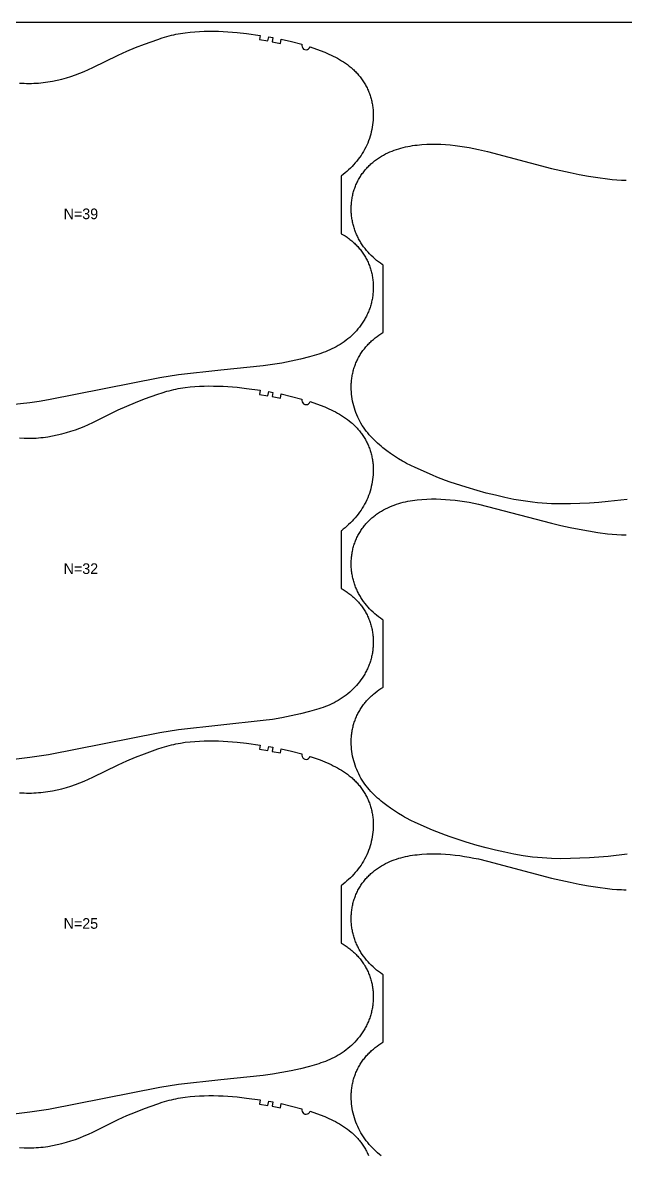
# Model space of a CAD drawing. Header units: inches. Extents: x 0 to 1977, y -12 to 1051.
# Drawn here: x 970 to 1252, y 519 to 1051 of the extents above; entities that cross this region are included whole.
import ezdxf

# ---------------------------------------------------------------- set-up
doc = ezdxf.new("R2010")
doc.units = ezdxf.units.IN

msp = doc.modelspace()

# ---------------------------------------------------------------- linework, layer by layer
at = {"layer": '1'}
msp.add_lwpolyline([(0, -11.91), (1977.0647, -11.91), (1977.0647, 1050.7065), (0, 1050.7065), (0, -11.91)], close=True, dxfattribs=at)
for points in [[(968.0668, 1022.3631), (970.282, 1022.2467), (971.3904, 1022.2165), (972.4992, 1022.2071), (973.608, 1022.2197), (974.7165, 1022.2541), (975.8243, 1022.3101), (976.931, 1022.3874), (978.0362, 1022.4855), (979.1394, 1022.6042), (980.2402, 1022.7431), (981.3383, 1022.9018), (983.5247, 1023.2773), (985.6972, 1023.7264), (987.8547, 1024.2446), (989.9962, 1024.8274), (992.1203, 1025.4713), (994.2247, 1026.1762), (996.3068, 1026.9429), (998.3639, 1027.7723), (1000.395, 1028.6627), (1002.4047, 1029.6017), (1014.3462, 1035.4894), (1018.3933, 1037.3091), (1022.4892, 1039.0175), (1026.6227, 1040.63), (1032.889, 1042.8798), (1034.9985, 1043.5694), (1037.1232, 1044.2064), (1038.1921, 1044.5001), (1039.2661, 1044.7748), (1040.3453, 1045.0288), (1041.4294, 1045.2623), (1042.5179, 1045.4758), (1043.6103, 1045.6699), (1045.8048, 1046.0021), (1048.0089, 1046.263), (1050.2191, 1046.4576), (1052.4335, 1046.5922), (1054.6508, 1046.6735), (1056.8696, 1046.7085), (1059.0886, 1046.7027), (1061.307, 1046.6571), (1063.5241, 1046.5714), (1065.7391, 1046.4456), (1070.1612, 1046.079), (1074.5722, 1045.5892), (1080.9664, 1044.7147), (1080.6664, 1042.7373), (1084.5772, 1042.1061), (1084.9153, 1044.0774), (1086.8847, 1043.7286), (1086.5249, 1041.7613), (1090.3997, 1041.0025), (1090.81, 1042.96), (1095.6729, 1041.801), (1100.514, 1040.5544), (1100.4335, 1039.9371), (1100.5466, 1039.325), (1100.8424, 1038.7773), (1101.2924, 1038.3471), (1101.8527, 1038.076), (1102.4693, 1037.9904), (1103.0824, 1038.0985), (1103.6325, 1038.3899), (1104.0664, 1038.8362), (1104.342, 1039.3944), (1104.342, 1039.3944), (1109.1027, 1037.7177), (1111.1597, 1036.8876), (1113.1891, 1035.9923), (1114.1921, 1035.5186), (1115.1865, 1035.0267), (1116.1718, 1034.5159), (1117.1474, 1033.9855), (1118.1124, 1033.4349), (1119.065, 1032.8627), (1120.003, 1032.2676), (1120.9243, 1031.6482), (1121.8267, 1031.0031), (1122.708, 1030.331), (1123.5662, 1029.6305), (1123.9859, 1029.2692), (1124.399, 1028.9002), (1124.8052, 1028.5236), (1125.2044, 1028.1392), (1125.5964, 1027.7474), (1125.9812, 1027.3483), (1126.3585, 1026.9419), (1126.7281, 1026.5285), (1127.0901, 1026.1083), (1127.4441, 1025.6812), (1127.7902, 1025.2476), (1128.128, 1024.8075), (1128.4576, 1024.3611), (1128.7787, 1023.9086), (1129.0911, 1023.4501), (1129.3949, 1022.9857), (1129.6897, 1022.5156), (1129.9755, 1022.0399), (1130.2522, 1021.5589), (1130.5195, 1021.0726), (1130.7776, 1020.5813), (1131.0261, 1020.0851), (1131.2651, 1019.5843), (1131.4945, 1019.0791), (1131.7142, 1018.5696), (1131.924, 1018.056), (1132.1239, 1017.5385), (1132.3138, 1017.0173), (1132.4936, 1016.4926), (1132.6633, 1015.9646), (1132.8226, 1015.4335), (1132.9716, 1014.8994), (1133.1101, 1014.3626), (1133.2381, 1013.8232), (1133.3554, 1013.2815), (1133.4622, 1012.7376), (1133.5585, 1012.1917), (1133.6443, 1011.6441), (1133.7198, 1011.0948), (1133.785, 1010.5442), (1133.8401, 1009.9924), (1133.8849, 1009.4396), (1133.9198, 1008.886), (1133.9446, 1008.3317), (1133.9596, 1007.7771), (1133.9647, 1007.2223), (1133.96, 1006.6674), (1133.9457, 1006.1127), (1133.8882, 1005.0047), (1133.7929, 1003.8996), (1133.6603, 1002.7985), (1133.4912, 1001.7024), (1133.286, 1000.6124), (1133.0455, 999.5294), (1132.7703, 998.4543), (1132.461, 997.3883), (1132.1181, 996.3321), (1131.7424, 995.287), (1131.3339, 994.2542), (1130.8928, 993.2352), (1130.419, 992.2314), (1129.9129, 991.2441), (1129.3743, 990.2748), (1128.8035, 989.3249), (1128.2006, 988.3958), (1127.5659, 987.4885), (1126.9012, 986.6028), (1126.2086, 985.7381), (1125.4903, 984.8936), (1124.7483, 984.0687), (1123.9848, 983.2628), (1123.2018, 982.4753), (1122.4014, 981.7055), (1121.5856, 980.9528), (1120.7552, 980.2166), (1119.9111, 979.4966), (1119.0539, 978.7922), (1118.9647, 978.7227), (1118.9647, 951.7131), (1119.7841, 951.2416), (1120.7269, 950.6559), (1121.6488, 950.0382), (1122.1014, 949.7174), (1122.5482, 949.3887), (1122.989, 949.052), (1123.4236, 948.7074), (1123.8518, 948.3549), (1124.2733, 947.9945), (1124.688, 947.6263), (1125.0956, 947.2503), (1125.496, 946.8665), (1125.889, 946.475), (1126.2744, 946.076), (1126.6521, 945.6696), (1127.0219, 945.2559), (1127.3836, 944.8353), (1127.737, 944.4076), (1128.082, 943.9732), (1128.4184, 943.5322), (1128.746, 943.0846), (1129.0647, 942.6307), (1129.3743, 942.1706), (1129.6746, 941.7045), (1129.9654, 941.2324), (1130.2467, 940.7546), (1130.5182, 940.2712), (1130.7797, 939.7823), (1131.0312, 939.2881), (1131.2727, 938.789), (1131.5041, 938.285), (1131.7253, 937.7765), (1131.9364, 937.2636), (1132.1372, 936.7466), (1132.3278, 936.2256), (1132.5081, 935.701), (1132.678, 935.1729), (1132.8375, 934.6415), (1132.9865, 934.1071), (1133.1251, 933.5699), (1133.2531, 933.0301), (1133.3705, 932.488), (1133.4773, 931.9437), (1133.5735, 931.3975), (1133.659, 930.8496), (1133.7339, 930.3001), (1133.7982, 929.7493), (1133.8521, 929.1974), (1133.8954, 928.6445), (1133.9283, 928.0908), (1133.9508, 927.5366), (1133.9629, 926.982), (1133.9647, 926.4272), (1133.9561, 925.8725), (1133.9374, 925.3179), (1133.9084, 924.7638), (1133.8692, 924.2102), (1133.8198, 923.6575), (1133.7604, 923.1057), (1133.6909, 922.5551), (1133.6113, 922.0059), (1133.5217, 921.4582), (1133.4221, 920.9123), (1133.3126, 920.3684), (1133.1931, 919.8266), (1133.0636, 919.2871), (1132.9243, 918.7502), (1132.7751, 918.216), (1132.6161, 917.6847), (1132.4472, 917.1565), (1132.2686, 916.6316), (1132.0801, 916.1102), (1131.882, 915.5925), (1131.6741, 915.0787), (1131.4565, 914.569), (1131.2293, 914.0635), (1130.9925, 913.5624), (1130.7465, 913.0658), (1130.4913, 912.5737), (1130.2271, 912.0863), (1129.9541, 911.6036), (1129.6725, 911.1259), (1129.3825, 910.653), (1128.7777, 909.7227), (1128.1411, 908.8134), (1127.4742, 907.9259), (1126.7784, 907.061), (1126.0548, 906.2195), (1125.3046, 905.402), (1124.5287, 904.6091), (1123.728, 903.8413), (1122.9035, 903.0993), (1122.056, 902.3836), (1121.1865, 901.6947), (1120.296, 901.0334), (1119.3854, 900.4), (1118.4559, 899.7946), (1117.5086, 899.2172), (1116.5447, 898.6676), (1115.5654, 898.1458), (1114.5719, 897.6517), (1113.5653, 897.1853), (1112.5469, 896.7465), (1111.5177, 896.3347), (1110.479, 895.9479), (1109.432, 895.5834), (1108.3777, 895.2386), (1106.2523, 894.5977), (1104.1121, 894.0042), (1099.8118, 892.9054), (1095.4862, 891.9205), (1091.1331, 891.0581), (1086.7555, 890.3303), (1082.3583, 889.7384), (1062.4985, 887.6524), (1042.6509, 885.4533), (1033.889, 884.0418), (981.6384, 873.7704), (977.2562, 873.0727), (972.8614, 872.455), (964.0474, 871.4164)], [(1252.9614, 827.102), (1244.1474, 826.0634), (1239.727, 825.6731), (1235.2996, 825.3723), (1230.8675, 825.1555), (1226.4317, 825.0239), (1221.9937, 824.986), (1217.5573, 825.075), (1215.3411, 825.1787), (1213.1274, 825.3251), (1210.917, 825.5152), (1208.711, 825.7502), (1206.5102, 826.0305), (1204.315, 826.3533), (1199.9424, 827.1119), (1195.5944, 827.9986), (1191.2694, 828.9918), (1186.9659, 830.0747), (1182.6859, 831.2457), (1177.5752, 832.7656), (1169.9798, 835.2208), (1167.8874, 835.9581), (1165.8106, 836.7359), (1163.7521, 837.5598), (1161.708, 838.4206), (1153.5882, 842.0143), (1151.5831, 842.9632), (1149.605, 843.9644), (1148.6289, 844.4897), (1147.662, 845.0321), (1145.7559, 846.1659), (1143.8868, 847.3613), (1142.0549, 848.614), (1140.2612, 849.9211), (1138.5107, 851.2849), (1137.6536, 851.9892), (1136.8094, 852.7093), (1135.9791, 853.4454), (1135.1632, 854.1981), (1134.3629, 854.9679), (1133.5799, 855.7554), (1132.8163, 856.5613), (1132.0744, 857.3862), (1131.356, 858.2307), (1130.6635, 859.0955), (1129.9988, 859.9812), (1129.3641, 860.8884), (1128.7611, 861.8175), (1128.1903, 862.7674), (1127.6518, 863.7367), (1127.1456, 864.724), (1126.6719, 865.7279), (1126.2308, 866.7469), (1125.8223, 867.7796), (1125.4465, 868.8248), (1125.1037, 869.8809), (1124.7944, 870.947), (1124.5191, 872.022), (1124.2786, 873.1051), (1124.0735, 874.1951), (1123.9043, 875.2911), (1123.7718, 876.3922), (1123.6765, 877.4973), (1123.619, 878.6053), (1123.6047, 879.16), (1123.6, 879.7149), (1123.6051, 880.2697), (1123.62, 880.8244), (1123.6449, 881.3786), (1123.6797, 881.9322), (1123.7246, 882.485), (1123.7796, 883.0368), (1123.8449, 883.5875), (1123.9204, 884.1367), (1124.0062, 884.6843), (1124.1025, 885.2302), (1124.2092, 885.7741), (1124.3266, 886.3159), (1124.4546, 886.8552), (1124.5931, 887.392), (1124.7421, 887.9261), (1124.9014, 888.4572), (1125.071, 888.9852), (1125.2509, 889.5099), (1125.4408, 890.0311), (1125.6407, 890.5486), (1125.8505, 891.0622), (1126.0702, 891.5717), (1126.2995, 892.077), (1126.5385, 892.5778), (1126.7871, 893.0739), (1127.0451, 893.5652), (1127.3125, 894.0515), (1127.5891, 894.5326), (1127.8749, 895.0082), (1128.1698, 895.4783), (1128.4735, 895.9427), (1128.786, 896.4012), (1129.1071, 896.8538), (1129.4366, 897.3002), (1129.7745, 897.7402), (1130.1205, 898.1739), (1130.4746, 898.6009), (1130.8365, 899.0212), (1131.2062, 899.4346), (1131.5835, 899.8409), (1131.9682, 900.2401), (1132.3603, 900.6319), (1132.7595, 901.0162), (1133.1657, 901.3929), (1133.5788, 901.7618), (1133.9985, 902.1232), (1134.8566, 902.8237), (1135.738, 903.4958), (1136.6403, 904.1408), (1137.5616, 904.7602), (1138.4996, 905.3553), (1138.6, 905.4156), (1138.6, 936.9273), (1138.1792, 937.2014), (1137.2686, 937.8348), (1136.3781, 938.4961), (1135.5087, 939.1849), (1134.6612, 939.9006), (1133.8366, 940.6427), (1133.036, 941.4105), (1132.26, 942.2034), (1131.5098, 943.0209), (1130.7863, 943.8624), (1130.0904, 944.7273), (1129.4235, 945.6147), (1128.787, 946.5241), (1128.1822, 947.4544), (1127.8921, 947.9272), (1127.6105, 948.405), (1127.3375, 948.8876), (1127.0734, 949.3751), (1126.8182, 949.8671), (1126.5721, 950.3638), (1126.3354, 950.8649), (1126.1082, 951.3704), (1125.8906, 951.8801), (1125.6827, 952.3939), (1125.4845, 952.9116), (1125.2961, 953.433), (1125.1174, 953.9579), (1124.9486, 954.486), (1124.7895, 955.0173), (1124.6404, 955.5516), (1124.501, 956.0885), (1124.3716, 956.628), (1124.2521, 957.1698), (1124.1425, 957.7137), (1124.043, 958.2596), (1123.9534, 958.8073), (1123.8738, 959.3565), (1123.8043, 959.9071), (1123.7448, 960.4589), (1123.6955, 961.0116), (1123.6563, 961.5652), (1123.6273, 962.1193), (1123.6085, 962.6738), (1123.6, 963.2286), (1123.6018, 963.7834), (1123.6139, 964.3379), (1123.6364, 964.8922), (1123.6693, 965.4458), (1123.7126, 965.9987), (1123.7664, 966.5507), (1123.8308, 967.1015), (1123.9057, 967.6509), (1123.9912, 968.1989), (1124.0874, 968.7451), (1124.1942, 969.2894), (1124.3116, 969.8315), (1124.4396, 970.3713), (1124.5782, 970.9085), (1124.7272, 971.4429), (1124.8867, 971.9742), (1125.0566, 972.5023), (1125.2369, 973.027), (1125.4274, 973.5479), (1125.6283, 974.065), (1125.8394, 974.5779), (1126.0606, 975.0864), (1126.292, 975.5904), (1126.5335, 976.0895), (1126.785, 976.5836), (1127.0465, 977.0725), (1127.318, 977.556), (1127.5992, 978.0338), (1127.8901, 978.5058), (1128.1904, 978.972), (1128.5, 979.4321), (1128.8187, 979.886), (1129.1463, 980.3335), (1129.4827, 980.7746), (1129.8277, 981.209), (1130.1811, 981.6366), (1130.5428, 982.0573), (1130.9125, 982.4709), (1131.2902, 982.8773), (1131.6756, 983.2763), (1132.0687, 983.6678), (1132.4691, 984.0517), (1132.8767, 984.4277), (1133.2914, 984.7959), (1133.7129, 985.1563), (1134.1411, 985.5088), (1134.5756, 985.8534), (1135.0164, 986.19), (1135.4632, 986.5188), (1135.9159, 986.8396), (1136.8378, 987.4573), (1137.7805, 988.043), (1138.7425, 988.5965), (1139.722, 989.1177), (1140.7176, 989.6065), (1141.728, 990.0634), (1142.7519, 990.489), (1143.7883, 990.8838), (1144.8358, 991.2485), (1145.8932, 991.5836), (1146.9595, 991.8897), (1148.0333, 992.1674), (1149.1136, 992.4174), (1150.1997, 992.6409), (1151.2907, 992.8393), (1152.3862, 993.014), (1153.4853, 993.1663), (1154.5875, 993.2975), (1156.7982, 993.5024), (1159.0135, 993.6378), (1161.2312, 993.7068), (1163.4496, 993.7108), (1165.667, 993.651), (1167.8819, 993.5295), (1170.0932, 993.3505), (1172.3002, 993.1187), (1174.502, 992.8391), (1176.6977, 992.5154), (1178.8862, 992.1477), (1181.0664, 991.735), (1183.237, 991.2765), (1187.55, 990.2359), (1217.596, 982.3459), (1221.9136, 981.32), (1226.2485, 980.3703), (1230.6006, 979.5026), (1234.9676, 978.7147), (1239.3484, 978.0105), (1243.7472, 977.425), (1245.9548, 977.1913), (1248.1668, 977.0101), (1250.382, 976.8937), (1251.4904, 976.8635), (1252.5992, 976.8541)], [(968.0668, 855.9321), (970.282, 855.8157), (971.3904, 855.7855), (972.4992, 855.7761), (973.608, 855.7887), (974.7165, 855.8231), (975.8243, 855.8791), (976.931, 855.9564), (978.0362, 856.0545), (979.1394, 856.1732), (980.2402, 856.3121), (981.3383, 856.4708), (983.5247, 856.8463), (985.6972, 857.2954), (987.8547, 857.8136), (989.9962, 858.3964), (992.1203, 859.0403), (994.2247, 859.7452), (996.3068, 860.5119), (998.3639, 861.3413), (1000.395, 862.2317), (1002.4047, 863.1707), (1014.3462, 869.0584), (1018.3933, 870.8781), (1022.4892, 872.5865), (1026.6227, 874.199), (1032.889, 876.4488), (1034.9985, 877.1384), (1037.1232, 877.7754), (1038.1921, 878.0691), (1039.2661, 878.3438), (1040.3453, 878.5978), (1041.4294, 878.8313), (1042.5179, 879.0448), (1043.6103, 879.2389), (1045.8048, 879.5711), (1048.0089, 879.832), (1050.2191, 880.0266), (1052.4335, 880.1612), (1054.6508, 880.2425), (1056.8696, 880.2775), (1059.0886, 880.2717), (1061.307, 880.2261), (1063.5241, 880.1404), (1065.7391, 880.0146), (1070.1612, 879.648), (1074.5722, 879.1582), (1080.9664, 878.2837), (1080.6664, 876.3063), (1084.5772, 875.6751), (1084.9153, 877.6464), (1086.8847, 877.2976), (1086.5249, 875.3303), (1090.3997, 874.5715), (1090.81, 876.529), (1095.6729, 875.37), (1100.514, 874.1234), (1100.4335, 873.5061), (1100.5466, 872.894), (1100.8424, 872.3463), (1101.2924, 871.9161), (1101.8527, 871.645), (1102.4693, 871.5594), (1103.0824, 871.6675), (1103.6325, 871.9589), (1104.0664, 872.4052), (1104.342, 872.9634), (1104.342, 872.9634), (1109.1027, 871.2867), (1111.1597, 870.4566), (1113.1891, 869.5613), (1114.1921, 869.0876), (1115.1865, 868.5957), (1116.1718, 868.0849), (1117.1474, 867.5545), (1118.1124, 867.0039), (1119.065, 866.4317), (1120.003, 865.8366), (1120.9243, 865.2172), (1121.8267, 864.5721), (1122.708, 863.9), (1123.5662, 863.1995), (1123.9859, 862.8382), (1124.399, 862.4692), (1124.8052, 862.0926), (1125.2044, 861.7082), (1125.5964, 861.3164), (1125.9812, 860.9173), (1126.3585, 860.5109), (1126.7281, 860.0975), (1127.0901, 859.6773), (1127.4441, 859.2502), (1127.7902, 858.8166), (1128.128, 858.3765), (1128.4576, 857.9301), (1128.7787, 857.4776), (1129.0911, 857.0191), (1129.3949, 856.5547), (1129.6897, 856.0846), (1129.9755, 855.6089), (1130.2522, 855.1279), (1130.5195, 854.6416), (1130.7776, 854.1503), (1131.0261, 853.6541), (1131.2651, 853.1533), (1131.4945, 852.6481), (1131.7142, 852.1386), (1131.924, 851.625), (1132.1239, 851.1075), (1132.3138, 850.5863), (1132.4936, 850.0616), (1132.6633, 849.5336), (1132.8226, 849.0025), (1132.9716, 848.4684), (1133.1101, 847.9316), (1133.2381, 847.3922), (1133.3554, 846.8505), (1133.4622, 846.3066), (1133.5585, 845.7607), (1133.6443, 845.2131), (1133.7198, 844.6638), (1133.785, 844.1132), (1133.8401, 843.5614), (1133.8849, 843.0086), (1133.9198, 842.455), (1133.9446, 841.9007), (1133.9596, 841.3461), (1133.9647, 840.7913), (1133.96, 840.2364), (1133.9457, 839.6817), (1133.8882, 838.5737), (1133.7929, 837.4686), (1133.6603, 836.3675), (1133.4912, 835.2714), (1133.286, 834.1814), (1133.0455, 833.0984), (1132.7703, 832.0233), (1132.461, 830.9573), (1132.1181, 829.9011), (1131.7424, 828.856), (1131.3339, 827.8232), (1130.8928, 826.8042), (1130.419, 825.8004), (1129.9129, 824.8131), (1129.3743, 823.8438), (1128.8035, 822.8939), (1128.2006, 821.9648), (1127.5659, 821.0575), (1126.9012, 820.1718), (1126.2086, 819.3071), (1125.4903, 818.4626), (1124.7483, 817.6377), (1123.9848, 816.8318), (1123.2018, 816.0443), (1122.4014, 815.2745), (1121.5856, 814.5218), (1120.7552, 813.7856), (1119.9111, 813.0656), (1119.0539, 812.3612), (1118.9647, 812.2917), (1118.9647, 785.2821), (1119.7841, 784.8106), (1120.7269, 784.2249), (1121.6488, 783.6072), (1122.1014, 783.2864), (1122.5482, 782.9577), (1122.989, 782.621), (1123.4236, 782.2764), (1123.8518, 781.9239), (1124.2733, 781.5635), (1124.688, 781.1953), (1125.0956, 780.8193), (1125.496, 780.4355), (1125.889, 780.044), (1126.2744, 779.645), (1126.6521, 779.2386), (1127.0219, 778.8249), (1127.3836, 778.4043), (1127.737, 777.9766), (1128.082, 777.5422), (1128.4184, 777.1012), (1128.746, 776.6536), (1129.0647, 776.1997), (1129.3743, 775.7396), (1129.6746, 775.2735), (1129.9654, 774.8014), (1130.2467, 774.3236), (1130.5182, 773.8402), (1130.7797, 773.3513), (1131.0312, 772.8571), (1131.2727, 772.358), (1131.5041, 771.854), (1131.7253, 771.3455), (1131.9364, 770.8326), (1132.1372, 770.3156), (1132.3278, 769.7946), (1132.5081, 769.27), (1132.678, 768.7419), (1132.8375, 768.2105), (1132.9865, 767.6761), (1133.1251, 767.1389), (1133.2531, 766.5991), (1133.3705, 766.057), (1133.4773, 765.5127), (1133.5735, 764.9665), (1133.659, 764.4186), (1133.7339, 763.8691), (1133.7982, 763.3183), (1133.8521, 762.7664), (1133.8954, 762.2135), (1133.9283, 761.6598), (1133.9508, 761.1056), (1133.9629, 760.551), (1133.9647, 759.9962), (1133.9561, 759.4415), (1133.9374, 758.8869), (1133.9084, 758.3328), (1133.8692, 757.7792), (1133.8198, 757.2265), (1133.7604, 756.6747), (1133.6909, 756.1241), (1133.6113, 755.5749), (1133.5217, 755.0272), (1133.4221, 754.4813), (1133.3126, 753.9374), (1133.1931, 753.3956), (1133.0636, 752.8561), (1132.9243, 752.3192), (1132.7751, 751.785), (1132.6161, 751.2537), (1132.4472, 750.7255), (1132.2686, 750.2006), (1132.0801, 749.6792), (1131.882, 749.1615), (1131.6741, 748.6477), (1131.4565, 748.138), (1131.2293, 747.6325), (1130.9925, 747.1314), (1130.7465, 746.6348), (1130.4913, 746.1427), (1130.2271, 745.6553), (1129.9541, 745.1726), (1129.6725, 744.6949), (1129.3825, 744.222), (1128.7777, 743.2917), (1128.1411, 742.3824), (1127.4742, 741.4949), (1126.7784, 740.63), (1126.0548, 739.7885), (1125.3046, 738.971), (1124.5287, 738.1781), (1123.728, 737.4103), (1122.9035, 736.6683), (1122.056, 735.9526), (1121.1865, 735.2637), (1120.296, 734.6024), (1119.3854, 733.969), (1118.4559, 733.3636), (1117.5086, 732.7862), (1116.5447, 732.2366), (1115.5654, 731.7148), (1114.5719, 731.2207), (1113.5653, 730.7543), (1112.5469, 730.3155), (1111.5177, 729.9037), (1110.479, 729.5169), (1109.432, 729.1524), (1108.3777, 728.8076), (1106.2523, 728.1667), (1104.1121, 727.5732), (1099.8118, 726.4744), (1095.4862, 725.4895), (1091.1331, 724.6271), (1086.7555, 723.8993), (1082.3583, 723.3074), (1062.4985, 721.2214), (1042.6509, 719.0223), (1033.889, 717.6108), (981.6384, 707.3394), (977.2562, 706.6417), (972.8614, 706.024), (964.0474, 704.9854)], [(1252.9614, 660.671), (1244.1474, 659.6324), (1239.727, 659.2421), (1235.2996, 658.9413), (1230.8675, 658.7245), (1226.4317, 658.5929), (1221.9937, 658.555), (1217.5573, 658.644), (1215.3411, 658.7477), (1213.1274, 658.8941), (1210.917, 659.0842), (1208.711, 659.3192), (1206.5102, 659.5995), (1204.315, 659.9223), (1199.9424, 660.6809), (1195.5944, 661.5676), (1191.2694, 662.5608), (1186.9659, 663.6437), (1182.6859, 664.8147), (1177.5752, 666.3346), (1169.9798, 668.7898), (1167.8874, 669.5271), (1165.8106, 670.3049), (1163.7521, 671.1288), (1161.708, 671.9896), (1153.5882, 675.5833), (1151.5831, 676.5322), (1149.605, 677.5334), (1148.6289, 678.0587), (1147.662, 678.6011), (1145.7559, 679.7349), (1143.8868, 680.9303), (1142.0549, 682.183), (1140.2612, 683.4901), (1138.5107, 684.8539), (1137.6536, 685.5582), (1136.8094, 686.2783), (1135.9791, 687.0144), (1135.1632, 687.7671), (1134.3629, 688.5369), (1133.5799, 689.3244), (1132.8163, 690.1303), (1132.0744, 690.9552), (1131.356, 691.7997), (1130.6635, 692.6645), (1129.9988, 693.5502), (1129.3641, 694.4574), (1128.7611, 695.3865), (1128.1903, 696.3364), (1127.6518, 697.3057), (1127.1456, 698.293), (1126.6719, 699.2969), (1126.2308, 700.3159), (1125.8223, 701.3486), (1125.4465, 702.3938), (1125.1037, 703.4499), (1124.7944, 704.516), (1124.5191, 705.591), (1124.2786, 706.6741), (1124.0735, 707.7641), (1123.9043, 708.8601), (1123.7718, 709.9612), (1123.6765, 711.0663), (1123.619, 712.1743), (1123.6047, 712.729), (1123.6, 713.2839), (1123.6051, 713.8387), (1123.62, 714.3934), (1123.6449, 714.9476), (1123.6797, 715.5012), (1123.7246, 716.054), (1123.7796, 716.6058), (1123.8449, 717.1565), (1123.9204, 717.7057), (1124.0062, 718.2533), (1124.1025, 718.7992), (1124.2092, 719.3431), (1124.3266, 719.8849), (1124.4546, 720.4242), (1124.5931, 720.961), (1124.7421, 721.4951), (1124.9014, 722.0262), (1125.071, 722.5542), (1125.2509, 723.0789), (1125.4408, 723.6001), (1125.6407, 724.1176), (1125.8505, 724.6312), (1126.0702, 725.1407), (1126.2995, 725.646), (1126.5385, 726.1468), (1126.7871, 726.6429), (1127.0451, 727.1342), (1127.3125, 727.6205), (1127.5891, 728.1016), (1127.8749, 728.5772), (1128.1698, 729.0473), (1128.4735, 729.5117), (1128.786, 729.9702), (1129.1071, 730.4228), (1129.4366, 730.8692), (1129.7745, 731.3092), (1130.1205, 731.7429), (1130.4746, 732.1699), (1130.8365, 732.5902), (1131.2062, 733.0036), (1131.5835, 733.4099), (1131.9682, 733.8091), (1132.3603, 734.2009), (1132.7595, 734.5852), (1133.1657, 734.9619), (1133.5788, 735.3308), (1133.9985, 735.6922), (1134.8566, 736.3927), (1135.738, 737.0648), (1136.6403, 737.7098), (1137.5616, 738.3292), (1138.4996, 738.9243), (1138.6, 738.9846), (1138.6, 770.4963), (1138.1792, 770.7704), (1137.2686, 771.4038), (1136.3781, 772.0651), (1135.5087, 772.7539), (1134.6612, 773.4696), (1133.8366, 774.2117), (1133.036, 774.9795), (1132.26, 775.7724), (1131.5098, 776.5899), (1130.7863, 777.4314), (1130.0904, 778.2963), (1129.4235, 779.1837), (1128.787, 780.0931), (1128.1822, 781.0234), (1127.8921, 781.4962), (1127.6105, 781.974), (1127.3375, 782.4566), (1127.0734, 782.9441), (1126.8182, 783.4361), (1126.5721, 783.9328), (1126.3354, 784.4339), (1126.1082, 784.9394), (1125.8906, 785.4491), (1125.6827, 785.9629), (1125.4845, 786.4806), (1125.2961, 787.002), (1125.1174, 787.5269), (1124.9486, 788.055), (1124.7895, 788.5863), (1124.6404, 789.1206), (1124.501, 789.6575), (1124.3716, 790.197), (1124.2521, 790.7388), (1124.1425, 791.2827), (1124.043, 791.8286), (1123.9534, 792.3763), (1123.8738, 792.9255), (1123.8043, 793.4761), (1123.7448, 794.0279), (1123.6955, 794.5806), (1123.6563, 795.1342), (1123.6273, 795.6883), (1123.6085, 796.2428), (1123.6, 796.7976), (1123.6018, 797.3524), (1123.6139, 797.9069), (1123.6364, 798.4612), (1123.6693, 799.0148), (1123.7126, 799.5677), (1123.7664, 800.1197), (1123.8308, 800.6705), (1123.9057, 801.2199), (1123.9912, 801.7679), (1124.0874, 802.3141), (1124.1942, 802.8584), (1124.3116, 803.4005), (1124.4396, 803.9403), (1124.5782, 804.4775), (1124.7272, 805.0119), (1124.8867, 805.5432), (1125.0566, 806.0713), (1125.2369, 806.596), (1125.4274, 807.1169), (1125.6283, 807.634), (1125.8394, 808.1469), (1126.0606, 808.6554), (1126.292, 809.1594), (1126.5335, 809.6585), (1126.785, 810.1526), (1127.0465, 810.6415), (1127.318, 811.125), (1127.5992, 811.6028), (1127.8901, 812.0748), (1128.1904, 812.541), (1128.5, 813.0011), (1128.8187, 813.455), (1129.1463, 813.9025), (1129.4827, 814.3436), (1129.8277, 814.778), (1130.1811, 815.2056), (1130.5428, 815.6263), (1130.9125, 816.0399), (1131.2902, 816.4463), (1131.6756, 816.8453), (1132.0687, 817.2368), (1132.4691, 817.6207), (1132.8767, 817.9967), (1133.2914, 818.3649), (1133.7129, 818.7253), (1134.1411, 819.0778), (1134.5756, 819.4224), (1135.0164, 819.759), (1135.4632, 820.0878), (1135.9159, 820.4086), (1136.8378, 821.0263), (1137.7805, 821.612), (1138.7425, 822.1655), (1139.722, 822.6867), (1140.7176, 823.1755), (1141.728, 823.6324), (1142.7519, 824.058), (1143.7883, 824.4528), (1144.8358, 824.8175), (1145.8932, 825.1526), (1146.9595, 825.4587), (1148.0333, 825.7364), (1149.1136, 825.9864), (1150.1997, 826.2099), (1151.2907, 826.4083), (1152.3862, 826.583), (1153.4853, 826.7353), (1154.5875, 826.8665), (1156.7982, 827.0714), (1159.0135, 827.2068), (1161.2312, 827.2758), (1163.4496, 827.2798), (1165.667, 827.22), (1167.8819, 827.0985), (1170.0932, 826.9195), (1172.3002, 826.6877), (1174.502, 826.4081), (1176.6977, 826.0844), (1178.8862, 825.7167), (1181.0664, 825.304), (1183.237, 824.8455), (1187.55, 823.8049), (1217.596, 815.9149), (1221.9136, 814.889), (1226.2485, 813.9393), (1230.6006, 813.0716), (1234.9676, 812.2837), (1239.3484, 811.5795), (1243.7472, 810.994), (1245.9548, 810.7603), (1248.1668, 810.5791), (1250.382, 810.4627), (1251.4904, 810.4325), (1252.5992, 810.4231)], [(968.0668, 689.5011), (970.282, 689.3847), (971.3904, 689.3545), (972.4992, 689.3451), (973.608, 689.3577), (974.7165, 689.3921), (975.8243, 689.4481), (976.931, 689.5254), (978.0362, 689.6235), (979.1394, 689.7422), (980.2402, 689.8811), (981.3383, 690.0398), (983.5247, 690.4153), (985.6972, 690.8644), (987.8547, 691.3826), (989.9962, 691.9654), (992.1203, 692.6093), (994.2247, 693.3142), (996.3068, 694.0809), (998.3639, 694.9103), (1000.395, 695.8007), (1002.4047, 696.7397), (1014.3462, 702.6274), (1018.3933, 704.4471), (1022.4892, 706.1555), (1026.6227, 707.768), (1032.889, 710.0178), (1034.9985, 710.7074), (1037.1232, 711.3444), (1038.1921, 711.6381), (1039.2661, 711.9128), (1040.3453, 712.1668), (1041.4294, 712.4003), (1042.5179, 712.6138), (1043.6103, 712.8079), (1045.8048, 713.1401), (1048.0089, 713.401), (1050.2191, 713.5956), (1052.4335, 713.7302), (1054.6508, 713.8115), (1056.8696, 713.8465), (1059.0886, 713.8407), (1061.307, 713.7951), (1063.5241, 713.7094), (1065.7391, 713.5836), (1070.1612, 713.217), (1074.5722, 712.7272), (1080.9664, 711.8527), (1080.6664, 709.8753), (1084.5772, 709.2441), (1084.9153, 711.2154), (1086.8847, 710.8666), (1086.5249, 708.8993), (1090.3997, 708.1405), (1090.81, 710.098), (1095.6729, 708.939), (1100.514, 707.6924), (1100.4335, 707.0751), (1100.5466, 706.463), (1100.8424, 705.9153), (1101.2924, 705.4851), (1101.8527, 705.214), (1102.4693, 705.1284), (1103.0824, 705.2365), (1103.6325, 705.5279), (1104.0664, 705.9742), (1104.342, 706.5324), (1104.342, 706.5324), (1109.1027, 704.8557), (1111.1597, 704.0256), (1113.1891, 703.1303), (1114.1921, 702.6566), (1115.1865, 702.1647), (1116.1718, 701.6539), (1117.1474, 701.1235), (1118.1124, 700.5729), (1119.065, 700.0007), (1120.003, 699.4056), (1120.9243, 698.7862), (1121.8267, 698.1411), (1122.708, 697.469), (1123.5662, 696.7685), (1123.9859, 696.4072), (1124.399, 696.0382), (1124.8052, 695.6616), (1125.2044, 695.2772), (1125.5964, 694.8854), (1125.9812, 694.4863), (1126.3585, 694.0799), (1126.7281, 693.6665), (1127.0901, 693.2463), (1127.4441, 692.8192), (1127.7902, 692.3856), (1128.128, 691.9455), (1128.4576, 691.4991), (1128.7787, 691.0466), (1129.0911, 690.5881), (1129.3949, 690.1237), (1129.6897, 689.6536), (1129.9755, 689.1779), (1130.2522, 688.6969), (1130.5195, 688.2106), (1130.7776, 687.7193), (1131.0261, 687.2231), (1131.2651, 686.7223), (1131.4945, 686.2171), (1131.7142, 685.7076), (1131.924, 685.194), (1132.1239, 684.6765), (1132.3138, 684.1553), (1132.4936, 683.6306), (1132.6633, 683.1026), (1132.8226, 682.5715), (1132.9716, 682.0374), (1133.1101, 681.5006), (1133.2381, 680.9612), (1133.3554, 680.4195), (1133.4622, 679.8756), (1133.5585, 679.3297), (1133.6443, 678.7821), (1133.7198, 678.2328), (1133.785, 677.6822), (1133.8401, 677.1304), (1133.8849, 676.5776), (1133.9198, 676.024), (1133.9446, 675.4697), (1133.9596, 674.9151), (1133.9647, 674.3603), (1133.96, 673.8054), (1133.9457, 673.2507), (1133.8882, 672.1427), (1133.7929, 671.0376), (1133.6603, 669.9365), (1133.4912, 668.8404), (1133.286, 667.7504), (1133.0455, 666.6674), (1132.7703, 665.5923), (1132.461, 664.5263), (1132.1181, 663.4701), (1131.7424, 662.425), (1131.3339, 661.3922), (1130.8928, 660.3732), (1130.419, 659.3694), (1129.9129, 658.3821), (1129.3743, 657.4128), (1128.8035, 656.4629), (1128.2006, 655.5338), (1127.5659, 654.6265), (1126.9012, 653.7408), (1126.2086, 652.8761), (1125.4903, 652.0316), (1124.7483, 651.2067), (1123.9848, 650.4008), (1123.2018, 649.6133), (1122.4014, 648.8435), (1121.5856, 648.0908), (1120.7552, 647.3546), (1119.9111, 646.6346), (1119.0539, 645.9302), (1118.9647, 645.8607), (1118.9647, 618.8511), (1119.7841, 618.3796), (1120.7269, 617.7939), (1121.6488, 617.1762), (1122.1014, 616.8554), (1122.5482, 616.5267), (1122.989, 616.19), (1123.4236, 615.8454), (1123.8518, 615.4929), (1124.2733, 615.1325), (1124.688, 614.7643), (1125.0956, 614.3883), (1125.496, 614.0045), (1125.889, 613.613), (1126.2744, 613.214), (1126.6521, 612.8076), (1127.0219, 612.3939), (1127.3836, 611.9733), (1127.737, 611.5456), (1128.082, 611.1112), (1128.4184, 610.6702), (1128.746, 610.2226), (1129.0647, 609.7687), (1129.3743, 609.3086), (1129.6746, 608.8425), (1129.9654, 608.3704), (1130.2467, 607.8926), (1130.5182, 607.4092), (1130.7797, 606.9203), (1131.0312, 606.4261), (1131.2727, 605.927), (1131.5041, 605.423), (1131.7253, 604.9145), (1131.9364, 604.4016), (1132.1372, 603.8846), (1132.3278, 603.3636), (1132.5081, 602.839), (1132.678, 602.3109), (1132.8375, 601.7795), (1132.9865, 601.2451), (1133.1251, 600.7079), (1133.2531, 600.1681), (1133.3705, 599.626), (1133.4773, 599.0817), (1133.5735, 598.5355), (1133.659, 597.9876), (1133.7339, 597.4381), (1133.7982, 596.8873), (1133.8521, 596.3354), (1133.8954, 595.7825), (1133.9283, 595.2288), (1133.9508, 594.6746), (1133.9629, 594.12), (1133.9647, 593.5652), (1133.9561, 593.0105), (1133.9374, 592.4559), (1133.9084, 591.9018), (1133.8692, 591.3482), (1133.8198, 590.7955), (1133.7604, 590.2437), (1133.6909, 589.6931), (1133.6113, 589.1439), (1133.5217, 588.5962), (1133.4221, 588.0503), (1133.3126, 587.5064), (1133.1931, 586.9646), (1133.0636, 586.4251), (1132.9243, 585.8882), (1132.7751, 585.354), (1132.6161, 584.8227), (1132.4472, 584.2945), (1132.2686, 583.7696), (1132.0801, 583.2482), (1131.882, 582.7305), (1131.6741, 582.2167), (1131.4565, 581.707), (1131.2293, 581.2015), (1130.9925, 580.7004), (1130.7465, 580.2038), (1130.4913, 579.7117), (1130.2271, 579.2243), (1129.9541, 578.7416), (1129.6725, 578.2639), (1129.3825, 577.791), (1128.7777, 576.8607), (1128.1411, 575.9514), (1127.4742, 575.0639), (1126.7784, 574.199), (1126.0548, 573.3575), (1125.3046, 572.54), (1124.5287, 571.7471), (1123.728, 570.9793), (1122.9035, 570.2373), (1122.056, 569.5216), (1121.1865, 568.8327), (1120.296, 568.1714), (1119.3854, 567.538), (1118.4559, 566.9326), (1117.5086, 566.3552), (1116.5447, 565.8056), (1115.5654, 565.2838), (1114.5719, 564.7897), (1113.5653, 564.3233), (1112.5469, 563.8845), (1111.5177, 563.4727), (1110.479, 563.0859), (1109.432, 562.7214), (1108.3777, 562.3766), (1106.2523, 561.7357), (1104.1121, 561.1422), (1099.8118, 560.0434), (1095.4862, 559.0585), (1091.1331, 558.1961), (1086.7555, 557.4683), (1082.3583, 556.8764), (1062.4985, 554.7904), (1042.6509, 552.5913), (1033.889, 551.1798), (981.6384, 540.9084), (977.2562, 540.2107), (972.8614, 539.593), (964.0474, 538.5544)], [(1137.6536, 519.1272), (1136.8094, 519.8473), (1135.9791, 520.5834), (1135.1632, 521.3361), (1134.3629, 522.1059), (1133.5799, 522.8934), (1132.8163, 523.6993), (1132.0744, 524.5242), (1131.356, 525.3687), (1130.6635, 526.2335), (1129.9988, 527.1192), (1129.3641, 528.0264), (1128.7611, 528.9555), (1128.1903, 529.9054), (1127.6518, 530.8747), (1127.1456, 531.862), (1126.6719, 532.8659), (1126.2308, 533.8849), (1125.8223, 534.9176), (1125.4465, 535.9628), (1125.1037, 537.0189), (1124.7944, 538.085), (1124.5191, 539.16), (1124.2786, 540.2431), (1124.0735, 541.3331), (1123.9043, 542.4291), (1123.7718, 543.5302), (1123.6765, 544.6353), (1123.619, 545.7433), (1123.6047, 546.298), (1123.6, 546.8529), (1123.6051, 547.4077), (1123.62, 547.9624), (1123.6449, 548.5166), (1123.6797, 549.0702), (1123.7246, 549.623), (1123.7796, 550.1748), (1123.8449, 550.7255), (1123.9204, 551.2747), (1124.0062, 551.8223), (1124.1025, 552.3682), (1124.2092, 552.9121), (1124.3266, 553.4539), (1124.4546, 553.9932), (1124.5931, 554.53), (1124.7421, 555.0641), (1124.9014, 555.5952), (1125.071, 556.1232), (1125.2509, 556.6479), (1125.4408, 557.1691), (1125.6407, 557.6866), (1125.8505, 558.2002), (1126.0702, 558.7097), (1126.2995, 559.215), (1126.5385, 559.7158), (1126.7871, 560.2119), (1127.0451, 560.7032), (1127.3125, 561.1895), (1127.5891, 561.6706), (1127.8749, 562.1462), (1128.1698, 562.6163), (1128.4735, 563.0807), (1128.786, 563.5392), (1129.1071, 563.9918), (1129.4366, 564.4382), (1129.7745, 564.8782), (1130.1205, 565.3119), (1130.4746, 565.7389), (1130.8365, 566.1592), (1131.2062, 566.5726), (1131.5835, 566.9789), (1131.9682, 567.3781), (1132.3603, 567.7699), (1132.7595, 568.1542), (1133.1657, 568.5309), (1133.5788, 568.8998), (1133.9985, 569.2612), (1134.8566, 569.9617), (1135.738, 570.6338), (1136.6403, 571.2788), (1137.5616, 571.8982), (1138.4996, 572.4933), (1138.6, 572.5536), (1138.6, 604.0653), (1138.1792, 604.3394), (1137.2686, 604.9728), (1136.3781, 605.6341), (1135.5087, 606.3229), (1134.6612, 607.0386), (1133.8366, 607.7807), (1133.036, 608.5485), (1132.26, 609.3414), (1131.5098, 610.1589), (1130.7863, 611.0004), (1130.0904, 611.8653), (1129.4235, 612.7527), (1128.787, 613.6621), (1128.1822, 614.5924), (1127.8921, 615.0652), (1127.6105, 615.543), (1127.3375, 616.0256), (1127.0734, 616.5131), (1126.8182, 617.0051), (1126.5721, 617.5018), (1126.3354, 618.0029), (1126.1082, 618.5084), (1125.8906, 619.0181), (1125.6827, 619.5319), (1125.4845, 620.0496), (1125.2961, 620.571), (1125.1174, 621.0959), (1124.9486, 621.624), (1124.7895, 622.1553), (1124.6404, 622.6896), (1124.501, 623.2265), (1124.3716, 623.766), (1124.2521, 624.3078), (1124.1425, 624.8517), (1124.043, 625.3976), (1123.9534, 625.9453), (1123.8738, 626.4945), (1123.8043, 627.0451), (1123.7448, 627.5969), (1123.6955, 628.1496), (1123.6563, 628.7032), (1123.6273, 629.2573), (1123.6085, 629.8118), (1123.6, 630.3666), (1123.6018, 630.9214), (1123.6139, 631.4759), (1123.6364, 632.0302), (1123.6693, 632.5838), (1123.7126, 633.1367), (1123.7664, 633.6887), (1123.8308, 634.2395), (1123.9057, 634.7889), (1123.9912, 635.3369), (1124.0874, 635.8831), (1124.1942, 636.4274), (1124.3116, 636.9695), (1124.4396, 637.5093), (1124.5782, 638.0465), (1124.7272, 638.5809), (1124.8867, 639.1122), (1125.0566, 639.6403), (1125.2369, 640.165), (1125.4274, 640.6859), (1125.6283, 641.203), (1125.8394, 641.7159), (1126.0606, 642.2244), (1126.292, 642.7284), (1126.5335, 643.2275), (1126.785, 643.7216), (1127.0465, 644.2105), (1127.318, 644.694), (1127.5992, 645.1718), (1127.8901, 645.6438), (1128.1904, 646.11), (1128.5, 646.5701), (1128.8187, 647.024), (1129.1463, 647.4715), (1129.4827, 647.9126), (1129.8277, 648.347), (1130.1811, 648.7746), (1130.5428, 649.1953), (1130.9125, 649.6089), (1131.2902, 650.0153), (1131.6756, 650.4143), (1132.0687, 650.8058), (1132.4691, 651.1897), (1132.8767, 651.5657), (1133.2914, 651.9339), (1133.7129, 652.2943), (1134.1411, 652.6468), (1134.5756, 652.9914), (1135.0164, 653.328), (1135.4632, 653.6568), (1135.9159, 653.9776), (1136.8378, 654.5953), (1137.7805, 655.181), (1138.7425, 655.7345), (1139.722, 656.2557), (1140.7176, 656.7445), (1141.728, 657.2014), (1142.7519, 657.627), (1143.7883, 658.0218), (1144.8358, 658.3865), (1145.8932, 658.7216), (1146.9595, 659.0277), (1148.0333, 659.3054), (1149.1136, 659.5554), (1150.1997, 659.7789), (1151.2907, 659.9773), (1152.3862, 660.152), (1153.4853, 660.3043), (1154.5875, 660.4355), (1156.7982, 660.6404), (1159.0135, 660.7758), (1161.2312, 660.8448), (1163.4496, 660.8488), (1165.667, 660.789), (1167.8819, 660.6675), (1170.0932, 660.4885), (1172.3002, 660.2567), (1174.502, 659.9771), (1176.6977, 659.6534), (1178.8862, 659.2857), (1181.0664, 658.873), (1183.237, 658.4145), (1187.55, 657.3739), (1217.596, 649.4839), (1221.9136, 648.458), (1226.2485, 647.5083), (1230.6006, 646.6406), (1234.9676, 645.8527), (1239.3484, 645.1485), (1243.7472, 644.563), (1245.9548, 644.3293), (1248.1668, 644.1481), (1250.382, 644.0317), (1251.4904, 644.0015), (1252.5992, 643.9921)], [(968.0668, 523.0701), (970.282, 522.9537), (971.3904, 522.9235), (972.4992, 522.9141), (973.608, 522.9267), (974.7165, 522.9611), (975.8243, 523.0171), (976.931, 523.0944), (978.0362, 523.1925), (979.1394, 523.3112), (980.2402, 523.4501), (981.3383, 523.6088), (983.5247, 523.9843), (985.6972, 524.4334), (987.8547, 524.9516), (989.9962, 525.5344), (992.1203, 526.1783), (994.2247, 526.8832), (996.3068, 527.6499), (998.3639, 528.4793), (1000.395, 529.3697), (1002.4047, 530.3087), (1014.3462, 536.1964), (1018.3933, 538.0161), (1022.4892, 539.7245), (1026.6227, 541.337), (1032.889, 543.5868), (1034.9985, 544.2764), (1037.1232, 544.9134), (1038.1921, 545.2071), (1039.2661, 545.4818), (1040.3453, 545.7358), (1041.4294, 545.9693), (1042.5179, 546.1828), (1043.6103, 546.3769), (1045.8048, 546.7091), (1048.0089, 546.97), (1050.2191, 547.1646), (1052.4335, 547.2992), (1054.6508, 547.3805), (1056.8696, 547.4155), (1059.0886, 547.4097), (1061.307, 547.3641), (1063.5241, 547.2784), (1065.7391, 547.1526), (1070.1612, 546.786), (1074.5722, 546.2962), (1080.9664, 545.4217), (1080.6664, 543.4443), (1084.5772, 542.8131), (1084.9153, 544.7844), (1086.8847, 544.4356), (1086.5249, 542.4683), (1090.3997, 541.7095), (1090.81, 543.667), (1095.6729, 542.508), (1100.514, 541.2614), (1100.4335, 540.6441), (1100.5466, 540.032), (1100.8424, 539.4843), (1101.2924, 539.0541), (1101.8527, 538.783), (1102.4693, 538.6974), (1103.0824, 538.8055), (1103.6325, 539.0969), (1104.0664, 539.5432), (1104.342, 540.1014), (1104.342, 540.1014), (1109.1027, 538.4247), (1111.1597, 537.5946), (1113.1891, 536.6993), (1114.1921, 536.2256), (1115.1865, 535.7337), (1116.1718, 535.2229), (1117.1474, 534.6925), (1118.1124, 534.1419), (1119.065, 533.5697), (1120.003, 532.9746), (1120.9243, 532.3552), (1121.8267, 531.7101), (1122.708, 531.038), (1123.5662, 530.3375), (1123.9859, 529.9762), (1124.399, 529.6072), (1124.8052, 529.2306), (1125.2044, 528.8462), (1125.5964, 528.4544), (1125.9812, 528.0553), (1126.3585, 527.6489), (1126.7281, 527.2355), (1127.0901, 526.8153), (1127.4441, 526.3882), (1127.7902, 525.9546), (1128.128, 525.5145), (1128.4576, 525.0681), (1128.7787, 524.6156), (1129.0911, 524.1571), (1129.3949, 523.6927), (1129.6897, 523.2226), (1129.9755, 522.7469), (1130.2522, 522.2659), (1130.5195, 521.7796), (1130.7776, 521.2883), (1131.0261, 520.7921), (1131.2651, 520.2913), (1131.4945, 519.7861), (1131.7142, 519.2766)]]:
    msp.add_lwpolyline(points, dxfattribs=at)

# ---------------------------------------------------------------- texts
for s, p in [('N=39', (988.7323, 958.5237)), ('N=32', (988.7323, 792.0927)), ('N=25', (988.7323, 625.6617))]:
    msp.add_text(s, height=5, dxfattribs=at).set_placement(p)

doc.saveas('drawing.dxf')
